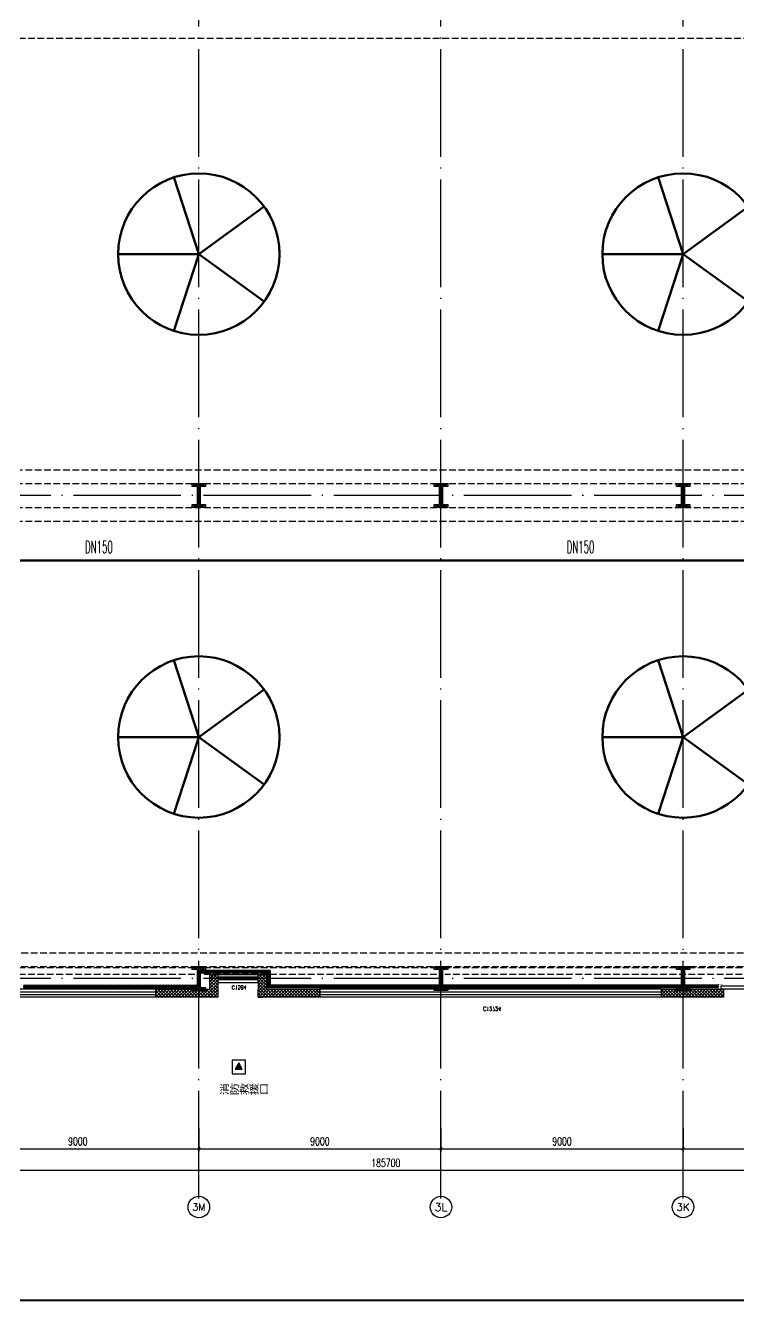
# Model space of a CAD drawing. Extents: x -452079 to 117456, y 3902 to 836955.
# Drawn here: x -234336 to -207831, y 410727 to 458153 of the extents above; entities that cross this region are included whole.
import ezdxf
from ezdxf.enums import TextEntityAlignment as Align

# ---------------------------------------------------------------- set-up
doc = ezdxf.new("R2010")
doc.units = 0
doc.header["$LTSCALE"] = 1000
doc.header["$MEASUREMENT"] = 0
for name, pattern in [('10平面$0$DASH', [0.35, 0.25, -0.1]), ('DASH', [0.35, 0.25, -0.1]), ('DOTE', [2.42, 2, -0.2, 0.02, -0.2])]:
    doc.linetypes.add(name, pattern=pattern)
for name, color, linetype in [('0-cxFrame', 155, 'Continuous'), ('10平面$0$WINDOW', 4, 'Continuous'), ('A-AXIS-D', 1, 'Continuous'), ('A-AXIS-DOTE', 14, 'DOTE'), ('A-HATCH-2', 251, 'Continuous'), ('A-HRAIL', 173, 'Continuous'), ('A-LIN-V', 9, 'Continuous'), ('A-SFCE', 30, 'Continuous'), ('A-TEXT', 61, 'Continuous'), ('A-WINDOW', 140, 'Continuous'), ('AS-COLN', 6, 'Continuous'), ('AS-WALL', 40, 'Continuous'), ('PUB_HATCH', 8, 'Continuous'), ('PUB_TEXT', 7, 'Continuous'), ('RP-N2-01$0$$0$A-WIND-J', 1, 'Continuous'), ('RP-N2-01$0$A-WIND-J', 3, 'Continuous'), ('TEXT_喷淋', 6, 'Continuous'), ('WALL', 2, 'Continuous'), ('建-窗', 4, 'Continuous'), ('建-门窗编号', 7, 'Continuous')]:
    doc.layers.add(name, color=color, linetype=linetype)
doc.layers.add('0-cxText', color=131, linetype='Continuous', lineweight=25)
doc.layers.add('Gps-ZF喷淋', color=6, linetype='TG_ZP', lineweight=60)
doc.styles.add('_TCH_AXIS', font='COMPLEX', dxfattribs={"bigfont": 'GBCBIG'})
doc.styles.add('_TCH_DIM', font='SIMPLEX', dxfattribs={"width": 0.75, "bigfont": '@1HZTXT'})
doc.styles.add('_TCH_DIM_T3', font='SIMPLEX', dxfattribs={"width": 0.705882, "bigfont": 'GBCBIG'})
doc.styles.add('_TWT_PIPEDN', font='SIMPLEX', dxfattribs={"width": 0.65, "height": 3.5, "bigfont": 'HZTXT'})
doc.styles.add('A-WIN-LABEL', font='SIMPLEX', dxfattribs={"bigfont": 'GBCBIG'})
doc.styles.add('cx_tuming', font='')
doc.styles.add('cx_tuqian1', font='')
doc.styles.add('TG_LINETYPE', font='SIMPLEX', dxfattribs={"width": 0.8, "height": 3.5, "bigfont": 'HZTXT'})
doc.styles.add('黑体', font='', dxfattribs={"height": 12})
doc.styles.get('cx_tuming').set_extended_font_data('SimHei')
doc.styles.get('cx_tuqian1').set_extended_font_data('SimSun')
doc.styles.get('黑体').set_extended_font_data('SimHei')
doc.linetypes.add('TG_ZP', pattern='A,3,-0.6,["ZP",TG_LINETYPE,S=0.1,R=0,X=-0.52,Y=-0.15],0', length=3.6)
doc.dimstyles.new('_TCH_ARCH&&100', dxfattribs={"dimtxt": 297.5, "dimasz": 100, "dimexe": 100, "dimexo": 100, "dimgap": 126.25, "dimtad": 1, "dimdec": 0, "dimzin": 0, "dimdsep": 46, "dimtxsty": '_TCH_DIM_T3', "dimblk": 'ARCHTICK', "dimcen": 0.09, "dimclrt": 7, "dimazin": 2, "dimtfac": 1, "dimtdec": 0, "dimtix": 1, "dimtmove": 2, "dimatfit": 3, "dimfxl": 0, "dimtolj": 1, "dimtzin": 0, "dimarcsym": 0})
pattern_1 = [(45, (60, 0), (-60.000061, 60.000061), []), (135, (60, 0), (-60.000061, -60.000061), [])]

# ---------------------------------------------------------------- blocks, each defined once
blk = doc.blocks.new('_ArchTick')
at = {"color": 0, "linetype": 'ByBlock', "const_width": 0.4}
blk.add_lwpolyline([(-0.5, -0.5), (0.5, 0.5)], dxfattribs=at)
blk = doc.blocks.new('*D355')
at = {"layer": 'A-AXIS-D', "color": 0, "lineweight": -2, "transparency": 16777216}
for p, q in [((84518, 3326), (84518, 2468)), ((93518, 3326), (93518, 2468)), ((84518, 2568), (93518, 2568))]:
    blk.add_line(p, q, dxfattribs=at)
at = {"layer": 'A-AXIS-D', "color": 0, "lineweight": -2, "transparency": 16777216, "xscale": 100, "yscale": 100, "zscale": 100, "rotation": 180}
blk.add_blockref('_ArchTick', (84518, 2568), dxfattribs=at)
at = {"layer": 'A-AXIS-D', "color": 0, "lineweight": -2, "transparency": 16777216, "xscale": 100, "yscale": 100, "zscale": 100}
blk.add_blockref('_ArchTick', (93518, 2568), dxfattribs=at)
at = {"layer": 'A-AXIS-D', "color": 7, "transparency": 16777216, "insert": (89018, 2843), "char_height": 297.5, "attachment_point": 5, "style": '_TCH_DIM_T3'}
blk.add_mtext('\\A1;9000', dxfattribs=at)
blk = doc.blocks.new('*D356')
at = {"layer": 'A-AXIS-D', "color": 0, "lineweight": -2, "transparency": 16777216}
for p, q in [((93518, 3326), (93518, 2468)), ((102518, 3326), (102518, 2468)), ((93518, 2568), (102518, 2568))]:
    blk.add_line(p, q, dxfattribs=at)
at = {"layer": 'A-AXIS-D', "color": 0, "lineweight": -2, "transparency": 16777216, "xscale": 100, "yscale": 100, "zscale": 100, "rotation": 180}
blk.add_blockref('_ArchTick', (93518, 2568), dxfattribs=at)
at = {"layer": 'A-AXIS-D', "color": 0, "lineweight": -2, "transparency": 16777216, "xscale": 100, "yscale": 100, "zscale": 100}
blk.add_blockref('_ArchTick', (102518, 2568), dxfattribs=at)
at = {"layer": 'A-AXIS-D', "color": 7, "transparency": 16777216, "insert": (98018, 2843), "char_height": 297.5, "attachment_point": 5, "style": '_TCH_DIM_T3'}
blk.add_mtext('\\A1;9000', dxfattribs=at)
blk = doc.blocks.new('*D357')
at = {"layer": 'A-AXIS-D', "color": 0, "lineweight": -2, "transparency": 16777216}
for p, q in [((102518, 3326), (102518, 2468)), ((111518, 3326), (111518, 2468)), ((102518, 2568), (111518, 2568))]:
    blk.add_line(p, q, dxfattribs=at)
at = {"layer": 'A-AXIS-D', "color": 0, "lineweight": -2, "transparency": 16777216, "xscale": 100, "yscale": 100, "zscale": 100, "rotation": 180}
blk.add_blockref('_ArchTick', (102518, 2568), dxfattribs=at)
at = {"layer": 'A-AXIS-D', "color": 0, "lineweight": -2, "transparency": 16777216, "xscale": 100, "yscale": 100, "zscale": 100}
blk.add_blockref('_ArchTick', (111518, 2568), dxfattribs=at)
at = {"layer": 'A-AXIS-D', "color": 7, "transparency": 16777216, "insert": (107018, 2843), "char_height": 297.5, "attachment_point": 5, "style": '_TCH_DIM_T3'}
blk.add_mtext('\\A1;9000', dxfattribs=at)
blk = doc.blocks.new('*D358')
at = {"layer": 'A-AXIS-D', "color": 0, "lineweight": -2, "transparency": 16777216}
for p, q in [((111518, 3326), (111518, 2468)), ((120518, 3326), (120518, 2468)), ((111518, 2568), (120518, 2568))]:
    blk.add_line(p, q, dxfattribs=at)
at = {"layer": 'A-AXIS-D', "color": 0, "lineweight": -2, "transparency": 16777216, "xscale": 100, "yscale": 100, "zscale": 100, "rotation": 180}
blk.add_blockref('_ArchTick', (111518, 2568), dxfattribs=at)
at = {"layer": 'A-AXIS-D', "color": 0, "lineweight": -2, "transparency": 16777216, "xscale": 100, "yscale": 100, "zscale": 100}
blk.add_blockref('_ArchTick', (120518, 2568), dxfattribs=at)
at = {"layer": 'A-AXIS-D', "color": 7, "transparency": 16777216, "insert": (116018, 2843), "char_height": 297.5, "attachment_point": 5, "style": '_TCH_DIM_T3'}
blk.add_mtext('\\A1;9000', dxfattribs=at)
blk = doc.blocks.new('*D369')
at = {"layer": 'A-AXIS-D', "color": 0, "lineweight": -2, "transparency": 16777216}
for p, q in [((7618, 3226), (7618, 1668)), ((193318, 3226), (193318, 1668)), ((7618, 1768), (193318, 1768))]:
    blk.add_line(p, q, dxfattribs=at)
at = {"layer": 'A-AXIS-D', "color": 0, "lineweight": -2, "transparency": 16777216, "xscale": 100, "yscale": 100, "zscale": 100, "rotation": 180}
blk.add_blockref('_ArchTick', (7618, 1768), dxfattribs=at)
at = {"layer": 'A-AXIS-D', "color": 0, "lineweight": -2, "transparency": 16777216, "xscale": 100, "yscale": 100, "zscale": 100}
blk.add_blockref('_ArchTick', (193318, 1768), dxfattribs=at)
at = {"layer": 'A-AXIS-D', "color": 7, "transparency": 16777216, "insert": (100468, 2043), "char_height": 297.5, "attachment_point": 5, "style": '_TCH_DIM_T3'}
blk.add_mtext('\\A1;185700', dxfattribs=at)
blk = doc.blocks.new('10平面$0$$DorLib2D$00000126')
at = {"color": 0, "linetype": 'Continuous'}
for p, q in [((-0.532, 0.5), (-0.532, 0.9)), ((0.532, 0.9), (0.532, 0.5))]:
    blk.add_line(p, q, dxfattribs=at)
at = {"color": 0, "linetype": '10平面$0$DASH'}
for p, q in [((-0.532, 0.9), (0.532, 0.9)), ((-0.532, 0.5), (0.532, 0.5))]:
    blk.add_line(p, q, dxfattribs=at)
blk = doc.blocks.new('WINDOW2DLIB$DYNSTYLE$00000005')
at = {"color": 0}
for points in [[(-0.5, 0.5), (-0.5, -0.5)], [(-0.5, 0.5), (0.5, 0.5)], [(0.5, -0.5), (0.5, 0.5)], [(0.5, 0.1667), (-0.5, 0.1667)], [(0.5, -0.1667), (-0.5, -0.1667)], [(-0.5, -0.5), (0.5, -0.5)]]:
    blk.add_lwpolyline(points, dxfattribs=at)
blk = doc.blocks.new('42343243')
at = {"layer": 'PUB_HATCH'}
h = blk.add_hatch(dxfattribs=at)
h.set_pattern_fill('多孔材料', color=256, scale=30, style=0)
h.set_pattern_definition(pattern_1)
h.paths.add_polyline_path([(-227154, 1223170), (-229454, 1223170), (-229454, 1222870), (-227454, 1222870)])
h = blk.add_hatch(dxfattribs=at)
h.set_pattern_fill('多孔材料', color=256, scale=30, style=0)
h.set_pattern_definition(pattern_1)
h.paths.add_polyline_path([(-227454, 1222320), (-227154, 1222620), (-227154, 1223170), (-227454, 1222870)])
h = blk.add_hatch(dxfattribs=at)
h.set_pattern_fill('多孔材料', color=256, scale=30, style=0)
h.set_pattern_definition(pattern_1)
h.paths.add_polyline_path([(-225654, 1222870), (-225504, 1222970), (-225504, 1223170), (-225654, 1223170)])
h = blk.add_hatch(dxfattribs=at)
h.set_pattern_fill('多孔材料', color=256, scale=30, style=0)
h.set_pattern_definition(pattern_1)
h.paths.add_polyline_path([(-225354, 1222870), (-223354, 1222870), (-223354, 1223170), (-225504, 1223170), (-225504, 1222970)])
h = blk.add_hatch(dxfattribs=at)
h.set_pattern_fill('多孔材料', color=256, scale=30, style=0)
h.set_pattern_definition(pattern_1)
h.paths.add_polyline_path([(-208354, 1223170), (-210654, 1223170), (-210654, 1222870), (-208354, 1222870)])
h = blk.add_hatch(dxfattribs=at)
h.set_pattern_fill('多孔材料', color=256, scale=30, style=0)
h.set_pattern_definition(pattern_1)
h.paths.add_polyline_path([(-225654, 1222620), (-225354, 1222320), (-225354, 1222870), (-225504, 1222970), (-225654, 1222870)])
h = blk.add_hatch(dxfattribs=at)
h.set_pattern_fill('多孔材料', color=256, scale=30, style=0)
h.set_pattern_definition(pattern_1)
h.paths.add_polyline_path([(-227454, 1222320), (-227154, 1222320), (-227154, 1222620)])
h = blk.add_hatch(dxfattribs=at)
h.set_pattern_fill('多孔材料', color=256, scale=30, style=0)
h.set_pattern_definition(pattern_1)
h.paths.add_polyline_path([(-225654, 1222620), (-225654, 1222320), (-225354, 1222320)])
at = {"layer": 'AS-WALL'}
for p, q in [((-227154, 1223170), (-229454, 1223170)), ((-229454, 1223170), (-229454, 1222870)), ((-227154, 1222620), (-227154, 1223170)), ((-225654, 1223170), (-225504, 1223170)), ((-225654, 1223170), (-225654, 1222870)), ((-223354, 1223170), (-225504, 1223170)), ((-223354, 1222870), (-223354, 1223170)), ((-208354, 1223170), (-210654, 1223170)), ((-210654, 1223170), (-210654, 1222870)), ((-208354, 1222870), (-208354, 1223170)), ((-229454, 1222870), (-227454, 1222870)), ((-227454, 1222320), (-227454, 1222870)), ((-225654, 1222870), (-225654, 1222870)), ((-225654, 1222620), (-225654, 1222870)), ((-225354, 1222320), (-225354, 1222870)), ((-225354, 1222870), (-223354, 1222870)), ((-210654, 1222870), (-208354, 1222870)), ((-227454, 1222320), (-227154, 1222320)), ((-227154, 1222320), (-227154, 1222620)), ((-225654, 1222620), (-225654, 1222320)), ((-225654, 1222320), (-225354, 1222320))]:
    blk.add_line(p, q, dxfattribs=at)
at = {"layer": '10平面$0$WINDOW', "xscale": 6000, "yscale": 300, "zscale": 300, "rotation": 180}
blk.add_blockref('10平面$0$$DorLib2D$00000126', (-205254, 1223020), dxfattribs=at)
at = {"layer": '建-窗'}
ref = blk.add_blockref('WINDOW2DLIB$DYNSTYLE$00000005', (-217004, 1223020), dxfattribs=dict(at, xscale=-12700, yscale=-300, zscale=300, rotation=359.999999999664))
ref.add_attrib('A', 'C12724', (-217284, 1223521), dxfattribs={"layer": '建-门窗编号', "height": 148.8, "style": 'A-WIN-LABEL', "width": 0.705882})
ref = blk.add_blockref('WINDOW2DLIB$DYNSTYLE$00000005', (-239904, 1223020), dxfattribs=dict(at, xscale=-20900, yscale=-300, zscale=300, rotation=359.9999999994902))
ref.add_attrib('A', 'C20924', (-240194, 1223393), dxfattribs={"layer": '建-门窗编号', "height": 148.8, "style": 'A-WIN-LABEL', "width": 0.705882})
ref = blk.add_blockref('WINDOW2DLIB$DYNSTYLE$00000005', (-226404, 1222470), dxfattribs=dict(at, xscale=-1500, yscale=300, zscale=300, rotation=179.9999999999555))
ref.add_attrib('A', 'C1584', (-226634, 1222733), dxfattribs={"layer": '建-门窗编号', "height": 148.8, "rotation": 360, "style": 'A-WIN-LABEL', "width": 0.705882})
blk = doc.blocks.new('4324324')
at = {"layer": 'A-HATCH-2', "color": 8, "linetype": 'DASH'}
for p, q in [((-307354, 583870), (-128854, 583870)), ((-313054, 567820), (-128854, 567820)), ((-313054, 567320), (-128854, 567320)), ((-313054, 566420), (-128854, 566420)), ((-313054, 565920), (-128854, 565920)), ((-312854, 549870), (-138054, 549870)), ((-312854, 549370), (-138054, 549370))]:
    blk.add_line(p, q, dxfattribs=at)
blk = doc.blocks.new('w4324324')
at = {"layer": 'A-HATCH-2', "lineweight": 60}
for q in [(-1694760, 686605), (-1697614, 684532), (-1691907, 684532), (-1696524, 681178), (-1692997, 681178)]:
    blk.add_line((-1694760, 683605), q, dxfattribs=at)
blk.add_circle((-1694760, 683605), 3000, dxfattribs=at)
blk = doc.blocks.new('342343')
at = {"layer": 'A-LIN-V'}
for p in [(1030710, 27556), (1048660, 27556), (1030710, 9556), (1048660, 9556)]:
    blk.add_blockref('w4324324', p, dxfattribs=at)
blk = doc.blocks.new('w42343243')
at = {"layer": 'A-HATCH-2', "color": 2}
blk.add_lwpolyline([(-165104, 621070), (-164604, 621070), (-164604, 620958), (-164800, 620958), (-164800, 620282), (-164604, 620282), (-164604, 620170), (-165104, 620170), (-165104, 620282), (-164908, 620282), (-164908, 620958), (-165104, 620958)], close=True, dxfattribs=at)
at = {"layer": 'AS-COLN', "color": 8}
blk.add_lwpolyline([(-165054, 621020), (-164654, 621020), (-164654, 621008), (-164850, 621008), (-164850, 620232), (-164654, 620232), (-164654, 620220), (-165054, 620220), (-165054, 620232), (-164858, 620232), (-164858, 621008), (-165054, 621008)], close=True, dxfattribs=at)
blk = doc.blocks.new('42343')
at = {"layer": 'A-WINDOW'}
for p in [(-63000, -53750), (-54000, -53750), (-45000, -53750), (-63000, -71700), (-54000, -71700), (-45000, -71700)]:
    blk.add_blockref('w42343243', p, dxfattribs=at)
blk = doc.blocks.new('RP-N2-01$0$$0$xfjy')
at = {"layer": 'RP-N2-01$0$$0$A-WIND-J'}
h = blk.add_hatch(color=8, dxfattribs=at)
h.dxf.hatch_style = 1
h.paths.add_polyline_path([(1141876, -26214), (1142135, -26214), (1142005, -25989)])
at = {"layer": 'RP-N2-01$0$$0$A-WIND-J', "color": 8, "const_width": 25}
blk.add_lwpolyline([(1141755, -25889), (1141755, -26389), (1142255, -26389), (1142255, -25889)], close=True, dxfattribs=at)
at = {"layer": 'RP-N2-01$0$$0$A-WIND-J', "color": 8}
for points in [[(1141755, -26389), (1142255, -26389), (1142255, -25889), (1141755, -25889)], [(1141876, -26214), (1142135, -26214), (1142005, -25989)]]:
    blk.add_lwpolyline(points, close=True, dxfattribs=at)
blk = doc.blocks.new('RP-N2-01$0$xfjy')
at = {"layer": 'RP-N2-01$0$$0$A-WIND-J', "color": 8}
blk.add_blockref('RP-N2-01$0$$0$xfjy', (0, 0), dxfattribs=at)
blk = doc.blocks.new('3333')
at = {"layer": 'A-SFCE', "const_width": 20}
blk.add_lwpolyline([(-227064, 766320), (-227064, 766510), (-227244, 766510), (-227244, 766320)], dxfattribs=at)
blk = doc.blocks.new('99平面图例外参$0$$LinePat$圆环')
for points in [[(0, 150), (300, 150)], [(0, 0), (300, 0)], [(0, -150), (300, -150)]]:
    blk.add_lwpolyline(points)
at = {"color": 0}
blk.add_circle((150, 0), 150, dxfattribs=at)
blk = doc.blocks.new('TK22.A0+1 L(Dragon)')
at = {"layer": '0-cxFrame', "const_width": 0.5}
blk.add_lwpolyline([(-80, 10), (-1465, 10), (-1465, 831), (-80, 831)], close=True, dxfattribs=at)
at = {"style": '黑体', "flags": 4}
blk.add_attdef('图幅', text='', height=3.3, dxfattribs=at).set_placement((-40, 3), align=Align.RIGHT)
at = {"layer": '0-cxText', "flags": 4}
for tag, height, style, p in [('建设单位', 3.5, 'cx_tuming', (-45, 240)), ('项目名称', 3.5, 'cx_tuming', (-45, 210)), ('子项名称', 3.5, 'cx_tuming', (-45, 180)), ('工程编号', 3.3, 'cx_tuqian1', (-35, 165)), ('图名1', 3.5, 'cx_tuming', (-45, 87)), ('图名2', 3.5, 'cx_tuming', (-45, 79)), ('图名3', 3.5, 'cx_tuming', (-45, 71)), ('出图日期', 3.3, 'cx_tuqian1', (-39, 60)), ('专业', 3.3, 'cx_tuqian1', (-55, 52)), ('图号', 3.3, 'cx_tuqian1', (-55, 44)), ('版次', 3.3, 'cx_tuqian1', (-20, 44))]:
    blk.add_attdef(tag, text='', height=height, dxfattribs=dict(at, style=style)).set_placement(p, align=Align.MIDDLE)
blk = doc.blocks.new('A$C515E426B')
at = {"layer": 'A-AXIS-D'}
for centre in [(93518.2, 400), (102518.2, 400), (111518.2, 400)]:
    blk.add_circle(centre, 400, dxfattribs=at)
at = {"layer": 'A-AXIS-DOTE', "color": 8, "ltscale": 2}
for p, q in [((93518.2, 716), (93518.2, 86200)), ((102518.2, 716), (102518.2, 86200)), ((111518.2, 716), (111518.2, 86200)), ((199332.4, 26846), (3362.4, 26846)), ((199332.4, 8896), (3362.4, 8896))]:
    blk.add_line(p, q, dxfattribs=at)
at = {"layer": 'A-SFCE', "color": 8, "linetype": 'DASH'}
for p, q in [((93368.2, 9296), (75668.2, 9296)), ((93368.2, 9046), (75668.2, 9046)), ((102368.2, 9296), (93668.2, 9296)), ((102368.2, 9046), (93668.2, 9046)), ((120368.2, 9296), (102668.2, 9296)), ((120368.2, 9046), (102668.2, 9046))]:
    blk.add_line(p, q, dxfattribs=at)
at = {"layer": 'A-HRAIL', "yscale": 0.3333333333333333, "zscale": 0.3333333333333333}
for p, xscale, rotation in [((93676, 9146.1), 0.3461333288391431, 180), ((93779.9, 9146.1), 0.3461333288391431, 180), ((93883.7, 9146.1), 0.3461333288391431, 180), ((93987.5, 9146.1), 0.3461333288391431, 180), ((94091.4, 9146.1), 0.3461333288391431, 180), ((94195.2, 9146.1), 0.3461333288391431, 180), ((94299.1, 9146.1), 0.3461333288391431, 180), ((94402.9, 9146.1), 0.3461333288391431, 180), ((94506.7, 9146.1), 0.3461333288391431, 180), ((94610.6, 9146.1), 0.3461333288391431, 180), ((94714.4, 9146.1), 0.3461333288391431, 180), ((94818.3, 9146.1), 0.3461333288391431, 180), ((94922.1, 9146.1), 0.3461333288391431, 180), ((95025.9, 9146.1), 0.3461333288391431, 180), ((95129.8, 9146.1), 0.3461333288391431, 180), ((95233.6, 9146.1), 0.3461333288391431, 180), ((95337.5, 9146.1), 0.3461333288391431, 180), ((95441.3, 9146.1), 0.3461333288391431, 180), ((95545.1, 9146.1), 0.3461333288391431, 180), ((95649, 9146.1), 0.3461333288391431, 180), ((95752.8, 9146.1), 0.3461333288391431, 180), ((95856.7, 9146.1), 0.3461333288391431, 180), ((95960.5, 9146.1), 0.3461333288391431, 180), ((96064.3, 9146.1), 0.3461333288391431, 180), ((96168.2, 9146.1), 0.3461333288391431, 180), ((96118.2, 9196.1), 0.3611111227129974, 270), ((96118.2, 9087.8), 0.3611111227129974, 270), ((86997.3, 8602.1), -0.3368181818181785, 179.9999999997959), ((87098.3, 8602.1), -0.3368181818181785, 179.9999999997959), ((87199.4, 8602.1), -0.3368181818181785, 179.9999999997959), ((87300.4, 8602.1), -0.3368181818181785, 179.9999999997959), ((87401.5, 8602.1), -0.3368181818181785, 179.9999999997959), ((87502.5, 8602.1), -0.3368181818181785, 179.9999999997959), ((87603.5, 8602.1), -0.3368181818181785, 179.9999999997959), ((87704.6, 8602.1), -0.3368181818181785, 179.9999999997959), ((87805.6, 8602.1), -0.3368181818181785, 179.9999999997959), ((87906.7, 8602.1), -0.3368181818181785, 179.9999999997959), ((88007.7, 8602.1), -0.3368181818181785, 179.9999999997959), ((88108.8, 8602.1), -0.3368181818181785, 179.9999999997959), ((88209.8, 8602.1), -0.3368181818181785, 179.9999999997959), ((88310.9, 8602.1), -0.3368181818181785, 179.9999999997959), ((88411.9, 8602.1), -0.3368181818181785, 179.9999999997959), ((88513, 8602.1), -0.3368181818181785, 179.9999999997959), ((88614, 8602.1), -0.3368181818181785, 179.9999999997959), ((88715, 8602.1), -0.3368181818181785, 179.9999999997959), ((88816.1, 8602.1), -0.3368181818181785, 179.9999999997959), ((88917.1, 8602.1), -0.3368181818181785, 179.9999999997959), ((89018.2, 8602.1), -0.3368181818181785, 179.9999999997959), ((89119.2, 8602.1), -0.3368181818181785, 179.9999999997959), ((89220.3, 8602.1), -0.3368181818181785, 179.9999999997959), ((89321.3, 8602.1), -0.3368181818181785, 179.9999999997959), ((89422.4, 8602.1), -0.3368181818181785, 179.9999999997959), ((89523.4, 8602.1), -0.3368181818181785, 179.9999999997959), ((89624.5, 8602.1), -0.3368181818181785, 179.9999999997959), ((89725.5, 8602.1), -0.3368181818181785, 179.9999999997959), ((89826.5, 8602.1), -0.3368181818181785, 179.9999999997959), ((89927.6, 8602.1), -0.3368181818181785, 179.9999999997959), ((90028.6, 8602.1), -0.3368181818181785, 179.9999999997959), ((90129.7, 8602.1), -0.3368181818181785, 179.9999999997959), ((90230.7, 8602.1), -0.3368181818181785, 179.9999999997959), ((90331.8, 8602.1), -0.3368181818181785, 179.9999999997959), ((90432.8, 8602.1), -0.3368181818181785, 179.9999999997959), ((90533.9, 8602.1), -0.3368181818181785, 179.9999999997959), ((90634.9, 8602.1), -0.3368181818181785, 179.9999999997959), ((90736, 8602.1), -0.3368181818181785, 179.9999999997959), ((90837, 8602.1), -0.3368181818181785, 179.9999999997959), ((90938, 8602.1), -0.3368181818181785, 179.9999999997959), ((91039.1, 8602.1), -0.3368181818181785, 179.9999999997959), ((91140.1, 8602.1), -0.3368181818181785, 179.9999999997959), ((91241.2, 8602.1), -0.3368181818181785, 179.9999999997959), ((91342.2, 8602.1), -0.3368181818181785, 179.9999999997959), ((91443.3, 8602.1), -0.3368181818181785, 179.9999999997959), ((91544.3, 8602.1), -0.3368181818181785, 179.9999999997959), ((91645.4, 8602.1), -0.3368181818181785, 179.9999999997959), ((91746.4, 8602.1), -0.3368181818181785, 179.9999999997959), ((91847.5, 8602.1), -0.3368181818181785, 179.9999999997959), ((91948.5, 8602.1), -0.3368181818181785, 179.9999999997959), ((92049.5, 8602.1), -0.3368181818181785, 179.9999999997959), ((92150.6, 8602.1), -0.3368181818181785, 179.9999999997959), ((92251.6, 8602.1), -0.3368181818181785, 179.9999999997959), ((92352.7, 8602.1), -0.3368181818181785, 179.9999999997959), ((92453.7, 8602.1), -0.3368181818181785, 179.9999999997959), ((92554.8, 8602.1), -0.3368181818181785, 179.9999999997959), ((92655.8, 8602.1), -0.3368181818181785, 179.9999999997959), ((92756.9, 8602.1), -0.3368181818181785, 179.9999999997959), ((92857.9, 8602.1), -0.3368181818181785, 179.9999999997959), ((92959, 8602.1), -0.3368181818181785, 179.9999999997959), ((93060, 8602.1), -0.3368181818181785, 179.9999999997959), ((93161, 8602.1), -0.3368181818181785, 179.9999999997959), ((93262.1, 8602.1), -0.3368181818181785, 179.9999999997959), ((93363.1, 8602.1), -0.3368181818181785, 179.9999999997959), ((96118.2, 8979.4), 0.3611111227129974, 270), ((96118.2, 8871.1), 0.3611111227129974, 270), ((96118.2, 8762.8), 0.3611111227129974, 270), ((96118.2, 8654.4), 0.3611111227129974, 270), ((96169.7, 8602.1), 0.3384127415468572, 180.0000000002033), ((96271.2, 8602.1), 0.3384127415468572, 180.0000000002033), ((96372.8, 8602.1), 0.3384127415468572, 180.0000000002033), ((96474.3, 8602.1), 0.3384127415468572, 180.0000000002033), ((96575.8, 8602.1), 0.3384127415468572, 180.0000000002033), ((96677.3, 8602.1), 0.3384127415468572, 180.0000000002033), ((96778.8, 8602.1), 0.3384127415468572, 180.0000000002033), ((96880.4, 8602.1), 0.3384127415468572, 180.0000000002033), ((96981.9, 8602.1), 0.3384127415468572, 180.0000000002033), ((97083.4, 8602.1), 0.3384127415468572, 180.0000000002033), ((97184.9, 8602.1), 0.3384127415468572, 180.0000000002033), ((97286.5, 8602.1), 0.3384127415468572, 180.0000000002033), ((97388, 8602.1), 0.3384127415468572, 180.0000000002033), ((97489.5, 8602.1), 0.3384127415468572, 180.0000000002033), ((97591, 8602.1), 0.3384127415468572, 180.0000000002033), ((97692.6, 8602.1), 0.3384127415468572, 180.0000000002033), ((97794.1, 8602.1), 0.3384127415468572, 180.0000000002033), ((97895.6, 8602.1), 0.3384127415468572, 180.0000000002033), ((97997.1, 8602.1), 0.3384127415468572, 180.0000000002033), ((98098.7, 8602.1), 0.3384127415468572, 180.0000000002033), ((98200.2, 8602.1), 0.3384127415468572, 180.0000000002033), ((98301.7, 8602.1), 0.3384127415468572, 180.0000000002033), ((98403.2, 8602.1), 0.3384127415468572, 180.0000000002033), ((98504.8, 8602.1), 0.3384127415468572, 180.0000000002033), ((98606.3, 8602.1), 0.3384127415468572, 180.0000000002033), ((98707.8, 8602.1), 0.3384127415468572, 180.0000000002033), ((98809.3, 8602.1), 0.3384127415468572, 180.0000000002033), ((98910.8, 8602.1), 0.3384127415468572, 180.0000000002033), ((99012.4, 8602.1), 0.3384127415468572, 180.0000000002033), ((99113.9, 8602.1), 0.3384127415468572, 180.0000000002033), ((99215.4, 8602.1), 0.3384127415468572, 180.0000000002033), ((99316.9, 8602.1), 0.3384127415468572, 180.0000000002033), ((99418.5, 8602.1), 0.3384127415468572, 180.0000000002033), ((99520, 8602.1), 0.3384127415468572, 180.0000000002033), ((99621.5, 8602.1), 0.3384127415468572, 180.0000000002033), ((99723, 8602.1), 0.3384127415468572, 180.0000000002033), ((99824.6, 8602.1), 0.3384127415468572, 180.0000000002033), ((99926.1, 8602.1), 0.3384127415468572, 180.0000000002033), ((100027.6, 8602.1), 0.3384127415468572, 180.0000000002033), ((100129.1, 8602.1), 0.3384127415468572, 180.0000000002033), ((100230.7, 8602.1), 0.3384127415468572, 180.0000000002033), ((100332.2, 8602.1), 0.3384127415468572, 180.0000000002033), ((100433.7, 8602.1), 0.3384127415468572, 180.0000000002033), ((100535.2, 8602.1), 0.3384127415468572, 180.0000000002033), ((100636.8, 8602.1), 0.3384127415468572, 180.0000000002033), ((100738.3, 8602.1), 0.3384127415468572, 180.0000000002033), ((100839.8, 8602.1), 0.3384127415468572, 180.0000000002033), ((100941.3, 8602.1), 0.3384127415468572, 180.0000000002033), ((101042.8, 8602.1), 0.3384127415468572, 180.0000000002033), ((101144.4, 8602.1), 0.3384127415468572, 180.0000000002033), ((101245.9, 8602.1), 0.3384127415468572, 180.0000000002033), ((101347.4, 8602.1), 0.3384127415468572, 180.0000000002033), ((101448.9, 8602.1), 0.3384127415468572, 180.0000000002033), ((101550.5, 8602.1), 0.3384127415468572, 180.0000000002033), ((101652, 8602.1), 0.3384127415468572, 180.0000000002033), ((101753.5, 8602.1), 0.3384127415468572, 180.0000000002033), ((101855, 8602.1), 0.3384127415468572, 180.0000000002033), ((101956.6, 8602.1), 0.3384127415468572, 180.0000000002033), ((102058.1, 8602.1), 0.3384127415468572, 180.0000000002033), ((102159.6, 8602.1), 0.3384127415468572, 180.0000000002033), ((102261.1, 8602.1), 0.3384127415468572, 180.0000000002033), ((102362.7, 8602.1), 0.3384127415468572, 180.0000000002033), ((102464.2, 8602.1), 0.3384127415468572, 180.0000000002033), ((102673.2, 8602.1), 0.3368181818181818, 180.0000000002032), ((102774.3, 8602.1), 0.3368181818181818, 180.0000000002032), ((102875.3, 8602.1), 0.3368181818181818, 180.0000000002032), ((102976.4, 8602.1), 0.3368181818181818, 180.0000000002032), ((103077.4, 8602.1), 0.3368181818181818, 180.0000000002032), ((103178.5, 8602.1), 0.3368181818181818, 180.0000000002032), ((103279.5, 8602.1), 0.3368181818181818, 180.0000000002032), ((103380.5, 8602.1), 0.3368181818181818, 180.0000000002032), ((103481.6, 8602.1), 0.3368181818181818, 180.0000000002032), ((103582.6, 8602.1), 0.3368181818181818, 180.0000000002032), ((103683.7, 8602.1), 0.3368181818181818, 180.0000000002032), ((103784.7, 8602.1), 0.3368181818181818, 180.0000000002032), ((103885.8, 8602.1), 0.3368181818181818, 180.0000000002032), ((103986.8, 8602.1), 0.3368181818181818, 180.0000000002032), ((104087.9, 8602.1), 0.3368181818181818, 180.0000000002032), ((104188.9, 8602.1), 0.3368181818181818, 180.0000000002032), ((104290, 8602.1), 0.3368181818181818, 180.0000000002032), ((104391, 8602.1), 0.3368181818181818, 180.0000000002032), ((104492, 8602.1), 0.3368181818181818, 180.0000000002032), ((104593.1, 8602.1), 0.3368181818181818, 180.0000000002032), ((104694.1, 8602.1), 0.3368181818181818, 180.0000000002032), ((104795.2, 8602.1), 0.3368181818181818, 180.0000000002032), ((104896.2, 8602.1), 0.3368181818181818, 180.0000000002032), ((104997.3, 8602.1), 0.3368181818181818, 180.0000000002032), ((105098.3, 8602.1), 0.3368181818181818, 180.0000000002032), ((105199.4, 8602.1), 0.3368181818181818, 180.0000000002032), ((105300.4, 8602.1), 0.3368181818181818, 180.0000000002032), ((105401.5, 8602.1), 0.3368181818181818, 180.0000000002032), ((105502.5, 8602.1), 0.3368181818181818, 180.0000000002032), ((105603.5, 8602.1), 0.3368181818181818, 180.0000000002032), ((105704.6, 8602.1), 0.3368181818181818, 180.0000000002032), ((105805.6, 8602.1), 0.3368181818181818, 180.0000000002032), ((105906.7, 8602.1), 0.3368181818181818, 180.0000000002032), ((106007.7, 8602.1), 0.3368181818181818, 180.0000000002032), ((106108.8, 8602.1), 0.3368181818181818, 180.0000000002032), ((106209.8, 8602.1), 0.3368181818181818, 180.0000000002032), ((106310.9, 8602.1), 0.3368181818181818, 180.0000000002032), ((106411.9, 8602.1), 0.3368181818181818, 180.0000000002032), ((106513, 8602.1), 0.3368181818181818, 180.0000000002032), ((106614, 8602.1), 0.3368181818181818, 180.0000000002032), ((106715, 8602.1), 0.3368181818181818, 180.0000000002032), ((106816.1, 8602.1), 0.3368181818181818, 180.0000000002032), ((106917.1, 8602.1), 0.3368181818181818, 180.0000000002032), ((107018.2, 8602.1), 0.3368181818181818, 180.0000000002032), ((107119.2, 8602.1), 0.3368181818181818, 180.0000000002032), ((107220.3, 8602.1), 0.3368181818181818, 180.0000000002032), ((107321.3, 8602.1), 0.3368181818181818, 180.0000000002032), ((107422.4, 8602.1), 0.3368181818181818, 180.0000000002032), ((107523.4, 8602.1), 0.3368181818181818, 180.0000000002032), ((107624.5, 8602.1), 0.3368181818181818, 180.0000000002032), ((107725.5, 8602.1), 0.3368181818181818, 180.0000000002032), ((107826.5, 8602.1), 0.3368181818181818, 180.0000000002032), ((107927.6, 8602.1), 0.3368181818181818, 180.0000000002032), ((108028.6, 8602.1), 0.3368181818181818, 180.0000000002032), ((108129.7, 8602.1), 0.3368181818181818, 180.0000000002032), ((108230.7, 8602.1), 0.3368181818181818, 180.0000000002032), ((108331.8, 8602.1), 0.3368181818181818, 180.0000000002032), ((108432.8, 8602.1), 0.3368181818181818, 180.0000000002032), ((108533.9, 8602.1), 0.3368181818181818, 180.0000000002032), ((108634.9, 8602.1), 0.3368181818181818, 180.0000000002032), ((108736, 8602.1), 0.3368181818181818, 180.0000000002032), ((108837, 8602.1), 0.3368181818181818, 180.0000000002032), ((108938, 8602.1), 0.3368181818181818, 180.0000000002032), ((109039.1, 8602.1), 0.3368181818181818, 180.0000000002032), ((109140.1, 8602.1), 0.3368181818181818, 180.0000000002032), ((109241.2, 8602.1), 0.3368181818181818, 180.0000000002032), ((109342.2, 8602.1), 0.3368181818181818, 180.0000000002032), ((109443.3, 8602.1), 0.3368181818181818, 180.0000000002032), ((109544.3, 8602.1), 0.3368181818181818, 180.0000000002032), ((109645.4, 8602.1), 0.3368181818181818, 180.0000000002032), ((109746.4, 8602.1), 0.3368181818181818, 180.0000000002032), ((109847.5, 8602.1), 0.3368181818181818, 180.0000000002032), ((109948.5, 8602.1), 0.3368181818181818, 180.0000000002032), ((110049.5, 8602.1), 0.3368181818181818, 180.0000000002032), ((110150.6, 8602.1), 0.3368181818181818, 180.0000000002032), ((110251.6, 8602.1), 0.3368181818181818, 180.0000000002032), ((110352.7, 8602.1), 0.3368181818181818, 180.0000000002032), ((110453.7, 8602.1), 0.3368181818181818, 180.0000000002032), ((110554.8, 8602.1), 0.3368181818181818, 180.0000000002032), ((110655.8, 8602.1), 0.3368181818181818, 180.0000000002032), ((110756.9, 8602.1), 0.3368181818181818, 180.0000000002032), ((110857.9, 8602.1), 0.3368181818181818, 180.0000000002032), ((110959, 8602.1), 0.3368181818181818, 180.0000000002032), ((111060, 8602.1), 0.3368181818181818, 180.0000000002032), ((111161, 8602.1), 0.3368181818181818, 180.0000000002032), ((111262.1, 8602.1), 0.3368181818181818, 180.0000000002032), ((111363.1, 8602.1), 0.3368181818181818, 180.0000000002032), ((111464.2, 8602.1), 0.3368181818181818, 180.0000000002032), ((111676, 8602.1), 0.3461108940497231, 180.0000000002034), ((111779.8, 8602.1), 0.3461108940497231, 180.0000000002034), ((111883.7, 8602.1), 0.3461108940497231, 180.0000000002034), ((111987.5, 8602.1), 0.3461108940497231, 180.0000000002034), ((112091.3, 8602.1), 0.3461108940497231, 180.0000000002034), ((112195.2, 8602.1), 0.3461108940497231, 180.0000000002034), ((112299, 8602.1), 0.3461108940497231, 180.0000000002034), ((112402.8, 8602.1), 0.3461108940497231, 180.0000000002034), ((112506.7, 8602.1), 0.3461108940497231, 180.0000000002034), ((112610.5, 8602.1), 0.3461108940497231, 180.0000000002034), ((112714.3, 8602.1), 0.3461108940497231, 180.0000000002034), ((112818.2, 8602.1), 0.3461108940497231, 180.0000000002034)]:
    blk.add_blockref('99平面图例外参$0$$LinePat$圆环', p, dxfattribs=dict(at, xscale=xscale, rotation=rotation))
at = {"layer": 'A-LIN-V', "rotation": 90}
blk.add_blockref('342343', (804678.8, 681921), dxfattribs=at)
at = {"layer": 'A-SFCE', "xscale": -1, "rotation": 90}
blk.add_blockref('3333', (879339, -218558.1), dxfattribs=at)
at = {"layer": 'A-WINDOW'}
for name in ['42343', '4324324']:
    blk.add_blockref(name, (321372.4, -540024), dxfattribs=at)
at = {"layer": 'A-WINDOW', "xscale": -1, "rotation": 180}
blk.add_blockref('42343243', (321372.4, 1231366), dxfattribs=at)
at = {"layer": 'RP-N2-01$0$A-WIND-J'}
blk.add_blockref('RP-N2-01$0$xfjy', (-1047003.1, 31744.8, 0), dxfattribs=at)
at = {"layer": 'A-TEXT', "color": 8, "style": '_TCH_DIM'}
blk.add_text('消防救援口', height=384.1, dxfattribs=at).set_placement((94291.4, 4573, 0))
at = {"layer": 'PUB_TEXT', "style": '_TCH_AXIS'}
for s, height, p, p2 in [('3M', 260.31, (93270.3, 269.8), (93766.1, 269.8)), ('3L', 294.28, (102280, 252.9), (102756.4, 252.9)), ('3K', 270.86, (111273.1, 264.6), (111763.2, 264.6))]:
    blk.add_text(s, height=height, dxfattribs=at).set_placement(p, p2, align=Align.FIT)
at = {"layer": 'A-AXIS-D'}
for base, p1, p2, picture, middle in [((193318.2, 1768.3), (7618.2, 3326.3), (193318.2, 3326.3), '*D369', (100468.2, 2043.3)), ((93518.2, 2568.3), (84518.2, 3426.3), (93518.2, 3426.3), '*D355', (89018.2, 2843.3)), ((102518.2, 2568.3), (93518.2, 3426.3), (102518.2, 3426.3), '*D356', (98018.2, 2843.3)), ((111518.2, 2568.3), (102518.2, 3426.3), (111518.2, 3426.3), '*D357', (107018.2, 2843.3)), ((120518.2, 2568.3), (111518.2, 3426.3), (120518.2, 3426.3), '*D358', (116018.2, 2843.3))]:
    dim = blk.add_linear_dim(base=base, p1=p1, p2=p2, angle=0, dimstyle='_TCH_ARCH&&100', override={"dimgap": 0}, dxfattribs=at)
    dim.commit()
    dim.dimension.update_dxf_attribs({"geometry": picture, "text_midpoint": middle, "dimtype": 161})

msp = doc.modelspace()

# ---------------------------------------------------------------- linework, layer by layer
at = {"layer": 'Gps-ZF喷淋', "const_width": 90}
msp.add_lwpolyline([(-238010.99, 438270.6), (-202673.25, 438270.6)], dxfattribs=at)

# ---------------------------------------------------------------- block references
at = {"layer": '0-cxFrame', "xscale": 150, "yscale": 150, "zscale": 150}
msp.add_blockref('TK22.A0+1 L(Dragon)', (-105368.56, 409264.62), dxfattribs=at)
at = {"layer": 'WALL'}
msp.add_blockref('A$C515E426B', (-321409.86, 413836.46), dxfattribs=at)

# ---------------------------------------------------------------- texts
at = {"layer": 'TEXT_喷淋', "style": '_TWT_PIPEDN', "width": 0.52}
for p in [(-232123.69, 438545.6), (-214220.59, 438545.6)]:
    msp.add_text('DN150', height=450, dxfattribs=at).set_placement(p)

doc.saveas('drawing.dxf')
